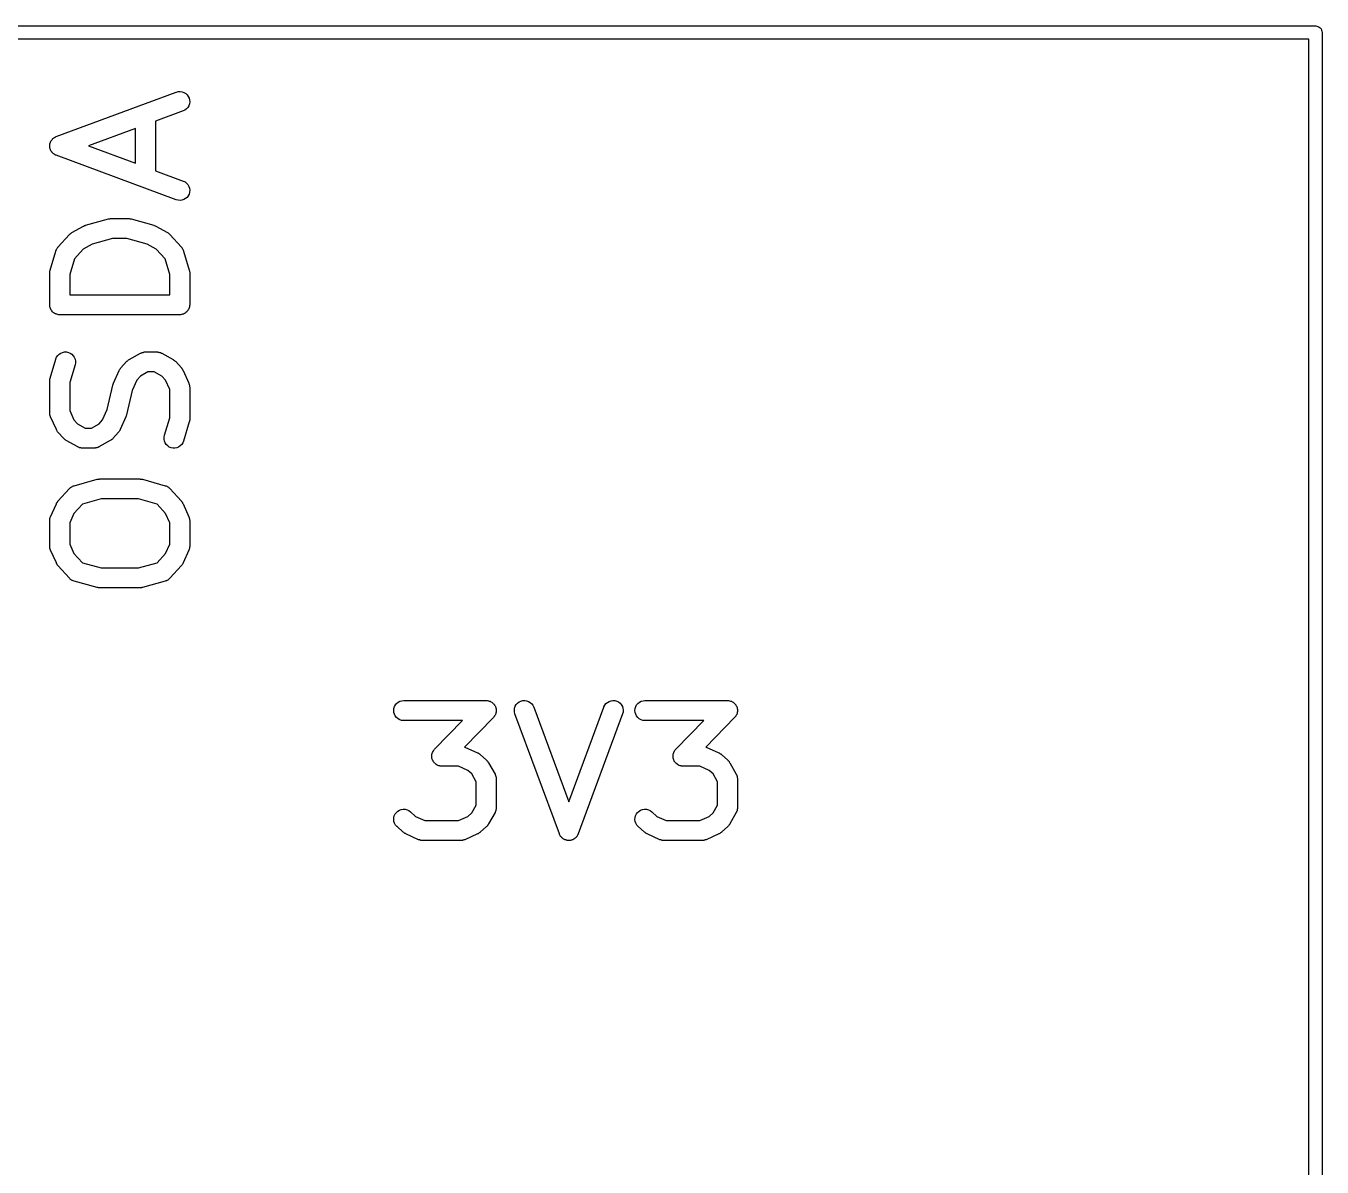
# Model space of a CAD drawing. Extents: x 195.1 to 235.6, y -143.1 to -103.
# Drawn here: x 225.83 to 235.55, y -111.51 to -102.95 of the extents above; entities that cross this region are included whole.
import ezdxf

# ---------------------------------------------------------------- set-up
doc = ezdxf.new("R2010")
doc.units = 0
doc.layers.add('BLACK', color=7, linetype='CONTINUOUS')

msp = doc.modelspace()

# ---------------------------------------------------------------- linework, layer by layer
at = {"layer": 'BLACK', "linetype": 'CONTINUOUS'}
for p, q in [((195.502, -102.95), (235.498, -102.95)), ((235.498, -102.95), (235.5, -102.95)), ((235.5, -102.95), (235.502, -102.95)), ((235.502, -102.95), (235.51, -102.951)), ((235.51, -102.951), (235.519, -102.954)), ((235.519, -102.954), (235.528, -102.958)), ((235.528, -102.958), (235.536, -102.964)), ((235.536, -102.964), (235.542, -102.972)), ((235.542, -102.972), (235.546, -102.981)), ((235.546, -102.981), (235.549, -102.99)), ((235.549, -102.99), (235.55, -103)), ((235.55, -103), (235.55, -103.002)), ((235.55, -103.002), (235.55, -142.998)), ((235.45, -103.05), (195.55, -103.05)), ((235.45, -142.95), (235.45, -103.05)), ((226.056, -103.78), (226.956, -103.446)), ((226.956, -103.446), (226.957, -103.446)), ((226.957, -103.446), (226.971, -103.442)), ((226.971, -103.442), (226.986, -103.442)), ((226.986, -103.442), (227, -103.444)), ((227, -103.444), (227.014, -103.449)), ((227.014, -103.449), (227.027, -103.456)), ((227.027, -103.456), (227.038, -103.466)), ((227.038, -103.466), (227.046, -103.478)), ((227.046, -103.478), (227.053, -103.491)), ((227.053, -103.491), (227.056, -103.505)), ((227.057, -103.52), (227.055, -103.534)), ((227.056, -103.505), (227.057, -103.52)), ((227.008, -103.587), (226.8, -103.664)), ((227.021, -103.581), (227.008, -103.587)), ((227.033, -103.572), (227.021, -103.581)), ((227.043, -103.561), (227.033, -103.572)), ((227.05, -103.548), (227.043, -103.561)), ((227.055, -103.534), (227.05, -103.548)), ((226.65, -103.72), (226.298, -103.85)), ((226.65, -103.98), (226.65, -103.72)), ((226.8, -103.664), (226.8, -104.036)), ((226.011, -103.828), (226.012, -103.823)), ((226.012, -103.823), (226.013, -103.821)), ((226.013, -103.821), (226.014, -103.818)), ((226.014, -103.818), (226.016, -103.814)), ((226.016, -103.814), (226.018, -103.81)), ((226.018, -103.81), (226.02, -103.808)), ((226.02, -103.808), (226.022, -103.806)), ((226.022, -103.806), (226.025, -103.802)), ((226.025, -103.802), (226.027, -103.799)), ((226.027, -103.799), (226.029, -103.797)), ((226.029, -103.797), (226.031, -103.795)), ((226.031, -103.795), (226.035, -103.792)), ((226.035, -103.792), (226.038, -103.789)), ((226.038, -103.789), (226.041, -103.788)), ((226.041, -103.788), (226.043, -103.786)), ((226.043, -103.786), (226.047, -103.784)), ((226.047, -103.784), (226.051, -103.782)), ((226.051, -103.782), (226.054, -103.781)), ((226.054, -103.781), (226.056, -103.78)), ((226.007, -103.847), (226.008, -103.842)), ((226.007, -103.849), (226.007, -103.847)), ((226.007, -103.852), (226.007, -103.849)), ((226.008, -103.857), (226.007, -103.852)), ((226.008, -103.838), (226.009, -103.835)), ((226.008, -103.842), (226.008, -103.838)), ((226.008, -103.861), (226.008, -103.857)), ((226.009, -103.864), (226.008, -103.861)), ((226.009, -103.832), (226.011, -103.828)), ((226.009, -103.835), (226.009, -103.832)), ((226.009, -103.867), (226.009, -103.864)), ((226.01, -103.871), (226.009, -103.867)), ((226.012, -103.876), (226.01, -103.871)), ((226.013, -103.878), (226.012, -103.876)), ((226.014, -103.881), (226.013, -103.878)), ((226.016, -103.885), (226.014, -103.881)), ((226.018, -103.889), (226.016, -103.885)), ((226.02, -103.891), (226.018, -103.889)), ((226.021, -103.893), (226.02, -103.891)), ((226.024, -103.897), (226.021, -103.893)), ((226.027, -103.9), (226.024, -103.897)), ((226.029, -103.902), (226.027, -103.9)), ((226.03, -103.904), (226.029, -103.902)), ((226.034, -103.907), (226.03, -103.904)), ((226.038, -103.91), (226.034, -103.907)), ((226.04, -103.912), (226.038, -103.91)), ((226.042, -103.913), (226.04, -103.912)), ((226.046, -103.915), (226.042, -103.913)), ((226.05, -103.918), (226.046, -103.915)), ((226.053, -103.919), (226.05, -103.918)), ((226.055, -103.92), (226.053, -103.919)), ((226.056, -103.92), (226.055, -103.92)), ((226.956, -104.254), (226.056, -103.92)), ((226.298, -103.85), (226.65, -103.98)), ((226.8, -104.036), (227.008, -104.113)), ((227.008, -104.113), (227.009, -104.113)), ((227.009, -104.113), (227.022, -104.12)), ((227.022, -104.12), (227.034, -104.129)), ((227.034, -104.129), (227.043, -104.14)), ((227.043, -104.14), (227.051, -104.153)), ((227.052, -104.21), (227.046, -104.223)), ((227.051, -104.153), (227.055, -104.167)), ((227.056, -104.196), (227.052, -104.21)), ((227.055, -104.167), (227.057, -104.181)), ((227.057, -104.181), (227.056, -104.196)), ((226.97, -104.257), (226.956, -104.254)), ((226.985, -104.258), (226.97, -104.257)), ((226.999, -104.256), (226.985, -104.258)), ((227.013, -104.252), (226.999, -104.256)), ((227.026, -104.244), (227.013, -104.252)), ((227.037, -104.235), (227.026, -104.244)), ((227.046, -104.223), (227.037, -104.235)), ((226.276, -104.444), (226.448, -104.397)), ((226.448, -104.397), (226.449, -104.397)), ((226.449, -104.397), (226.451, -104.396)), ((226.451, -104.396), (226.453, -104.395)), ((226.453, -104.395), (226.458, -104.395)), ((226.458, -104.395), (226.463, -104.394)), ((226.463, -104.394), (226.466, -104.394)), ((226.466, -104.394), (226.468, -104.394)), ((226.468, -104.394), (226.596, -104.394)), ((226.596, -104.394), (226.597, -104.394)), ((226.597, -104.394), (226.6, -104.394)), ((226.6, -104.394), (226.602, -104.394)), ((226.602, -104.394), (226.607, -104.395)), ((226.607, -104.395), (226.612, -104.396)), ((226.612, -104.396), (226.614, -104.396)), ((226.614, -104.396), (226.617, -104.397)), ((226.617, -104.397), (226.788, -104.444)), ((226.162, -104.507), (226.165, -104.505)), ((226.165, -104.505), (226.167, -104.504)), ((226.167, -104.504), (226.171, -104.501)), ((226.171, -104.501), (226.174, -104.499)), ((226.174, -104.499), (226.26, -104.451)), ((226.26, -104.451), (226.261, -104.451)), ((226.261, -104.451), (226.262, -104.45)), ((226.262, -104.45), (226.263, -104.45)), ((226.263, -104.45), (226.269, -104.447)), ((226.269, -104.447), (226.274, -104.445)), ((226.274, -104.445), (226.275, -104.445)), ((226.275, -104.445), (226.276, -104.444)), ((226.788, -104.444), (226.789, -104.445)), ((226.789, -104.445), (226.79, -104.445)), ((226.79, -104.445), (226.791, -104.445)), ((226.791, -104.445), (226.797, -104.448)), ((226.797, -104.448), (226.803, -104.45)), ((226.803, -104.45), (226.803, -104.451)), ((226.803, -104.451), (226.804, -104.451)), ((226.804, -104.451), (226.89, -104.499)), ((226.89, -104.499), (226.891, -104.499)), ((226.891, -104.499), (226.895, -104.502)), ((226.895, -104.502), (226.899, -104.504)), ((226.899, -104.504), (226.901, -104.506)), ((226.901, -104.506), (226.903, -104.508)), ((226.069, -104.609), (226.155, -104.514)), ((226.155, -104.514), (226.156, -104.513)), ((226.156, -104.513), (226.159, -104.51)), ((226.159, -104.51), (226.162, -104.507)), ((226.325, -104.587), (226.258, -104.624)), ((226.478, -104.544), (226.325, -104.587)), ((226.586, -104.544), (226.478, -104.544)), ((226.739, -104.587), (226.586, -104.544)), ((226.806, -104.624), (226.739, -104.587)), ((226.903, -104.508), (226.906, -104.511)), ((226.906, -104.511), (226.909, -104.514)), ((226.909, -104.514), (226.995, -104.609)), ((226.01, -104.781), (226.053, -104.638)), ((226.053, -104.637), (226.054, -104.636)), ((226.053, -104.638), (226.053, -104.637)), ((226.054, -104.634), (226.057, -104.629)), ((226.054, -104.636), (226.054, -104.634)), ((226.057, -104.629), (226.059, -104.624)), ((226.059, -104.624), (226.06, -104.622)), ((226.06, -104.622), (226.061, -104.621)), ((226.061, -104.621), (226.064, -104.616)), ((226.064, -104.616), (226.067, -104.611)), ((226.067, -104.611), (226.068, -104.61)), ((226.068, -104.61), (226.069, -104.609)), ((226.192, -104.697), (226.157, -104.813)), ((226.258, -104.624), (226.192, -104.697)), ((226.872, -104.697), (226.806, -104.624)), ((226.907, -104.813), (226.872, -104.697)), ((226.995, -104.609), (226.996, -104.61)), ((226.996, -104.61), (226.997, -104.611)), ((226.997, -104.611), (226.997, -104.612)), ((226.997, -104.612), (227.001, -104.617)), ((227.001, -104.617), (227.004, -104.622)), ((227.004, -104.622), (227.005, -104.623)), ((227.005, -104.623), (227.006, -104.624)), ((227.006, -104.624), (227.008, -104.63)), ((227.008, -104.63), (227.01, -104.635)), ((227.01, -104.635), (227.011, -104.637)), ((227.011, -104.637), (227.011, -104.638)), ((227.011, -104.638), (227.054, -104.781)), ((226.007, -104.795), (226.008, -104.791)), ((226.007, -104.798), (226.007, -104.795)), ((226.008, -104.791), (226.009, -104.787)), ((226.009, -104.787), (226.01, -104.784)), ((226.01, -104.784), (226.01, -104.781)), ((227.054, -104.781), (227.054, -104.782)), ((227.054, -104.782), (227.055, -104.785)), ((227.055, -104.785), (227.056, -104.788)), ((227.056, -104.788), (227.056, -104.792)), ((227.056, -104.792), (227.057, -104.796)), ((227.057, -104.796), (227.057, -104.799)), ((226.007, -104.801), (226.007, -104.798)), ((226.007, -104.802), (226.007, -104.801)), ((226.007, -105.04), (226.007, -104.802)), ((226.157, -104.813), (226.157, -104.965)), ((226.907, -104.965), (226.907, -104.813)), ((227.057, -104.799), (227.057, -104.802)), ((227.057, -104.802), (227.057, -105.04)), ((226.157, -104.965), (226.907, -104.965)), ((226.008, -105.048), (226.007, -105.04)), ((226.008, -105.055), (226.008, -105.048)), ((226.009, -105.055), (226.008, -105.055)), ((226.011, -105.062), (226.009, -105.055)), ((226.009, -105.055), (226.009, -105.055)), ((226.013, -105.069), (226.011, -105.062)), ((226.016, -105.075), (226.013, -105.069)), ((226.013, -105.069), (226.013, -105.069)), ((226.013, -105.069), (226.013, -105.069)), ((226.019, -105.082), (226.016, -105.075)), ((226.02, -105.082), (226.019, -105.082)), ((226.024, -105.087), (226.02, -105.082)), ((226.02, -105.082), (226.02, -105.082)), ((226.029, -105.093), (226.024, -105.087)), ((227.039, -105.088), (227.035, -105.094)), ((227.044, -105.083), (227.039, -105.088)), ((227.048, -105.076), (227.044, -105.082)), ((227.044, -105.082), (227.044, -105.083)), ((227.044, -105.083), (227.044, -105.083)), ((227.051, -105.07), (227.048, -105.076)), ((227.053, -105.063), (227.051, -105.07)), ((227.051, -105.07), (227.051, -105.07)), ((227.051, -105.07), (227.051, -105.07)), ((227.056, -105.056), (227.053, -105.063)), ((227.057, -105.042), (227.056, -105.049)), ((227.056, -105.049), (227.056, -105.056)), ((227.056, -105.056), (227.056, -105.056)), ((227.056, -105.056), (227.056, -105.056)), ((227.057, -105.04), (227.057, -105.041)), ((227.057, -105.041), (227.057, -105.041)), ((227.057, -105.041), (227.057, -105.041)), ((227.057, -105.041), (227.057, -105.042)), ((226.034, -105.098), (226.029, -105.093)), ((226.029, -105.093), (226.029, -105.093)), ((226.029, -105.093), (226.029, -105.093)), ((226.04, -105.102), (226.034, -105.098)), ((226.04, -105.103), (226.04, -105.102)), ((226.04, -105.102), (226.04, -105.102)), ((226.046, -105.106), (226.04, -105.103)), ((226.053, -105.109), (226.046, -105.106)), ((226.053, -105.11), (226.053, -105.109)), ((226.053, -105.109), (226.053, -105.109)), ((226.06, -105.112), (226.053, -105.11)), ((226.067, -105.114), (226.06, -105.112)), ((226.074, -105.115), (226.067, -105.114)), ((226.067, -105.114), (226.067, -105.114)), ((226.067, -105.114), (226.067, -105.114)), ((226.081, -105.115), (226.074, -105.115)), ((226.082, -105.115), (226.081, -105.115)), ((226.982, -105.115), (226.082, -105.115)), ((226.082, -105.115), (226.082, -105.115)), ((226.082, -105.115), (226.082, -105.115)), ((226.082, -105.115), (226.082, -105.115)), ((226.989, -105.115), (226.982, -105.115)), ((226.996, -105.114), (226.989, -105.115)), ((226.997, -105.114), (226.996, -105.114)), ((226.996, -105.114), (226.996, -105.114)), ((227.003, -105.112), (226.997, -105.114)), ((227.01, -105.11), (227.003, -105.112)), ((227.011, -105.11), (227.01, -105.11)), ((227.01, -105.11), (227.01, -105.11)), ((227.017, -105.106), (227.011, -105.11)), ((227.023, -105.103), (227.017, -105.106)), ((227.024, -105.103), (227.023, -105.103)), ((227.023, -105.103), (227.023, -105.103)), ((227.029, -105.098), (227.024, -105.103)), ((227.035, -105.094), (227.029, -105.098)), ((227.035, -105.094), (227.035, -105.094)), ((227.035, -105.094), (227.035, -105.094)), ((226.01, -105.59), (226.053, -105.447)), ((226.053, -105.446), (226.059, -105.433)), ((226.053, -105.447), (226.053, -105.446)), ((226.059, -105.433), (226.067, -105.421)), ((226.067, -105.421), (226.078, -105.411)), ((226.078, -105.411), (226.09, -105.403)), ((226.09, -105.403), (226.104, -105.397)), ((226.104, -105.397), (226.118, -105.394)), ((226.118, -105.394), (226.133, -105.394)), ((226.133, -105.394), (226.147, -105.397)), ((226.147, -105.397), (226.161, -105.403)), ((226.161, -105.403), (226.173, -105.411)), ((226.173, -105.411), (226.183, -105.422)), ((226.183, -105.422), (226.191, -105.434)), ((226.191, -105.434), (226.197, -105.447)), ((226.197, -105.447), (226.2, -105.462)), ((226.2, -105.476), (226.197, -105.491)), ((226.2, -105.462), (226.2, -105.476)), ((226.541, -105.514), (226.584, -105.466)), ((226.584, -105.466), (226.588, -105.463)), ((226.584, -105.466), (226.584, -105.466)), ((226.588, -105.463), (226.591, -105.459)), ((226.591, -105.459), (226.593, -105.458)), ((226.593, -105.458), (226.595, -105.456)), ((226.595, -105.456), (226.599, -105.454)), ((226.599, -105.454), (226.603, -105.451)), ((226.603, -105.451), (226.689, -105.403)), ((226.689, -105.403), (226.693, -105.402)), ((226.689, -105.403), (226.689, -105.403)), ((226.693, -105.402), (226.696, -105.4)), ((226.696, -105.4), (226.7, -105.399)), ((226.7, -105.399), (226.703, -105.397)), ((226.703, -105.397), (226.707, -105.397)), ((226.707, -105.397), (226.71, -105.395)), ((226.71, -105.395), (226.714, -105.395)), ((226.714, -105.395), (226.717, -105.394)), ((226.717, -105.394), (226.721, -105.394)), ((226.721, -105.394), (226.725, -105.394)), ((226.725, -105.394), (226.811, -105.394)), ((226.811, -105.394), (226.812, -105.394)), ((226.812, -105.394), (226.816, -105.394)), ((226.816, -105.394), (226.819, -105.395)), ((226.819, -105.395), (226.823, -105.395)), ((226.823, -105.395), (226.826, -105.396)), ((226.826, -105.396), (226.83, -105.397)), ((226.83, -105.397), (226.834, -105.398)), ((226.834, -105.398), (226.837, -105.399)), ((226.837, -105.399), (226.84, -105.4)), ((226.84, -105.4), (226.844, -105.402)), ((226.844, -105.402), (226.847, -105.403)), ((226.847, -105.403), (226.933, -105.451)), ((226.933, -105.451), (226.934, -105.452)), ((226.934, -105.452), (226.937, -105.454)), ((226.937, -105.454), (226.941, -105.457)), ((226.941, -105.457), (226.943, -105.458)), ((226.943, -105.458), (226.946, -105.46)), ((226.946, -105.46), (226.949, -105.463)), ((226.949, -105.463), (226.952, -105.466)), ((226.952, -105.466), (226.995, -105.514)), ((226.197, -105.491), (226.157, -105.623)), ((226.485, -105.629), (226.528, -105.534)), ((226.528, -105.533), (226.53, -105.529)), ((226.528, -105.534), (226.528, -105.533)), ((226.53, -105.529), (226.532, -105.526)), ((226.532, -105.526), (226.534, -105.523)), ((226.534, -105.523), (226.536, -105.52)), ((226.536, -105.52), (226.538, -105.517)), ((226.538, -105.517), (226.541, -105.514)), ((226.744, -105.544), (226.687, -105.576)), ((226.791, -105.544), (226.744, -105.544)), ((226.849, -105.576), (226.791, -105.544)), ((226.995, -105.514), (226.996, -105.515)), ((226.996, -105.515), (226.998, -105.518)), ((226.998, -105.518), (227, -105.521)), ((227, -105.521), (227.002, -105.524)), ((227.002, -105.524), (227.004, -105.527)), ((227.004, -105.527), (227.006, -105.53)), ((227.006, -105.53), (227.008, -105.534)), ((227.008, -105.534), (227.051, -105.629)), ((226.007, -105.605), (226.008, -105.601)), ((226.007, -105.608), (226.007, -105.605)), ((226.007, -105.611), (226.007, -105.608)), ((226.007, -105.612), (226.007, -105.611)), ((226.007, -105.85), (226.007, -105.612)), ((226.008, -105.601), (226.009, -105.596)), ((226.009, -105.596), (226.01, -105.593)), ((226.01, -105.593), (226.01, -105.59)), ((226.157, -105.623), (226.157, -105.834)), ((226.439, -105.826), (226.48, -105.643)), ((226.48, -105.643), (226.48, -105.643)), ((226.48, -105.643), (226.481, -105.643)), ((226.481, -105.642), (226.483, -105.635)), ((226.481, -105.643), (226.481, -105.642)), ((226.481, -105.643), (226.481, -105.643)), ((226.483, -105.635), (226.485, -105.629)), ((226.66, -105.606), (226.625, -105.683)), ((226.687, -105.576), (226.66, -105.606)), ((226.876, -105.606), (226.849, -105.576)), ((226.907, -105.676), (226.876, -105.606)), ((227.051, -105.629), (227.051, -105.63)), ((227.051, -105.63), (227.051, -105.63)), ((227.051, -105.63), (227.051, -105.631)), ((227.051, -105.631), (227.053, -105.637)), ((227.053, -105.637), (227.055, -105.644)), ((227.055, -105.644), (227.056, -105.644)), ((227.056, -105.644), (227.056, -105.645)), ((227.056, -105.645), (227.056, -105.652)), ((227.056, -105.652), (227.057, -105.658)), ((227.057, -105.658), (227.057, -105.659)), ((227.057, -105.659), (227.057, -105.66)), ((227.057, -105.66), (227.057, -105.898)), ((226.625, -105.683), (226.584, -105.866)), ((226.907, -105.887), (226.907, -105.676)), ((226.007, -105.851), (226.007, -105.85)), ((226.008, -105.858), (226.007, -105.851)), ((226.007, -105.851), (226.007, -105.851)), ((226.009, -105.865), (226.008, -105.858)), ((226.009, -105.866), (226.009, -105.865)), ((226.009, -105.865), (226.009, -105.865)), ((226.011, -105.872), (226.009, -105.866)), ((226.157, -105.834), (226.189, -105.904)), ((226.404, -105.904), (226.439, -105.826)), ((226.584, -105.867), (226.581, -105.874)), ((226.584, -105.866), (226.584, -105.867)), ((226.584, -105.867), (226.584, -105.867)), ((226.584, -105.867), (226.584, -105.867)), ((226.584, -105.867), (226.584, -105.867)), ((226.013, -105.879), (226.011, -105.872)), ((226.013, -105.88), (226.013, -105.879)), ((226.013, -105.879), (226.013, -105.879)), ((226.014, -105.881), (226.013, -105.88)), ((226.057, -105.976), (226.014, -105.881)), ((226.189, -105.904), (226.215, -105.933)), ((226.215, -105.933), (226.273, -105.965)), ((226.32, -105.965), (226.378, -105.933)), ((226.378, -105.933), (226.404, -105.904)), ((226.579, -105.881), (226.536, -105.976)), ((226.581, -105.874), (226.579, -105.881)), ((226.867, -106.019), (226.907, -105.887)), ((227.054, -105.919), (227.011, -106.062)), ((227.055, -105.916), (227.054, -105.919)), ((227.056, -105.913), (227.055, -105.916)), ((227.057, -105.905), (227.056, -105.909)), ((227.056, -105.909), (227.056, -105.913)), ((227.057, -105.898), (227.057, -105.899)), ((227.057, -105.899), (227.057, -105.902)), ((227.057, -105.902), (227.057, -105.905)), ((226.058, -105.979), (226.057, -105.976)), ((226.06, -105.983), (226.058, -105.979)), ((226.062, -105.986), (226.06, -105.983)), ((226.064, -105.989), (226.062, -105.986)), ((226.066, -105.992), (226.064, -105.989)), ((226.069, -105.995), (226.066, -105.992)), ((226.112, -106.043), (226.069, -105.995)), ((226.069, -105.995), (226.069, -105.995)), ((226.115, -106.046), (226.112, -106.043)), ((226.119, -106.049), (226.115, -106.046)), ((226.121, -106.051), (226.119, -106.049)), ((226.123, -106.053), (226.121, -106.051)), ((226.127, -106.055), (226.123, -106.053)), ((226.131, -106.058), (226.127, -106.055)), ((226.217, -106.106), (226.131, -106.058)), ((226.131, -106.058), (226.131, -106.058)), ((226.273, -105.965), (226.32, -105.965)), ((226.461, -106.058), (226.376, -106.106)), ((226.465, -106.056), (226.461, -106.058)), ((226.469, -106.054), (226.465, -106.056)), ((226.471, -106.052), (226.469, -106.054)), ((226.473, -106.05), (226.471, -106.052)), ((226.477, -106.047), (226.473, -106.05)), ((226.48, -106.044), (226.477, -106.047)), ((226.481, -106.043), (226.48, -106.044)), ((226.524, -105.995), (226.481, -106.043)), ((226.526, -105.992), (226.524, -105.995)), ((226.528, -105.99), (226.526, -105.992)), ((226.53, -105.986), (226.528, -105.99)), ((226.532, -105.984), (226.53, -105.986)), ((226.534, -105.98), (226.532, -105.984)), ((226.536, -105.977), (226.534, -105.98)), ((226.536, -105.976), (226.536, -105.977)), ((226.865, -106.033), (226.867, -106.019)), ((226.865, -106.048), (226.865, -106.033)), ((226.868, -106.062), (226.865, -106.048)), ((226.221, -106.108), (226.217, -106.106)), ((226.224, -106.109), (226.221, -106.108)), ((226.227, -106.11), (226.224, -106.109)), ((226.231, -106.112), (226.227, -106.11)), ((226.234, -106.113), (226.231, -106.112)), ((226.238, -106.114), (226.234, -106.113)), ((226.241, -106.114), (226.238, -106.114)), ((226.245, -106.115), (226.241, -106.114)), ((226.249, -106.115), (226.245, -106.115)), ((226.253, -106.115), (226.249, -106.115)), ((226.254, -106.115), (226.253, -106.115)), ((226.339, -106.115), (226.254, -106.115)), ((226.343, -106.115), (226.339, -106.115)), ((226.347, -106.115), (226.343, -106.115)), ((226.35, -106.114), (226.347, -106.115)), ((226.354, -106.114), (226.35, -106.114)), ((226.358, -106.113), (226.354, -106.114)), ((226.361, -106.112), (226.358, -106.113)), ((226.365, -106.111), (226.361, -106.112)), ((226.368, -106.11), (226.365, -106.111)), ((226.371, -106.108), (226.368, -106.11)), ((226.375, -106.107), (226.371, -106.108)), ((226.376, -106.106), (226.375, -106.107)), ((226.873, -106.076), (226.868, -106.062)), ((226.881, -106.088), (226.873, -106.076)), ((226.892, -106.098), (226.881, -106.088)), ((226.904, -106.107), (226.892, -106.098)), ((226.917, -106.112), (226.904, -106.107)), ((226.932, -106.115), (226.917, -106.112)), ((226.946, -106.115), (226.932, -106.115)), ((226.961, -106.112), (226.946, -106.115)), ((226.974, -106.107), (226.961, -106.112)), ((226.986, -106.099), (226.974, -106.107)), ((226.997, -106.089), (226.986, -106.099)), ((227.005, -106.076), (226.997, -106.089)), ((227.011, -106.063), (227.005, -106.076)), ((227.011, -106.062), (227.011, -106.063)), ((226.191, -106.397), (226.362, -106.349)), ((226.362, -106.349), (226.363, -106.349)), ((226.363, -106.349), (226.365, -106.349)), ((226.365, -106.349), (226.368, -106.348)), ((226.368, -106.348), (226.373, -106.347)), ((226.373, -106.347), (226.378, -106.347)), ((226.378, -106.347), (226.38, -106.347)), ((226.38, -106.347), (226.382, -106.346)), ((226.382, -106.346), (226.682, -106.346)), ((226.682, -106.346), (226.683, -106.346)), ((226.683, -106.346), (226.685, -106.347)), ((226.685, -106.347), (226.688, -106.347)), ((226.688, -106.347), (226.693, -106.348)), ((226.693, -106.348), (226.698, -106.348)), ((226.698, -106.348), (226.7, -106.349)), ((226.7, -106.349), (226.702, -106.349)), ((226.702, -106.349), (226.874, -106.397)), ((226.069, -106.514), (226.155, -106.419)), ((226.155, -106.419), (226.156, -106.418)), ((226.156, -106.418), (226.16, -106.414)), ((226.16, -106.414), (226.165, -106.41)), ((226.165, -106.41), (226.166, -106.409)), ((226.166, -106.409), (226.167, -106.408)), ((226.167, -106.408), (226.172, -106.405)), ((226.172, -106.405), (226.177, -106.402)), ((226.177, -106.402), (226.178, -106.402)), ((226.178, -106.402), (226.179, -106.401)), ((226.179, -106.401), (226.185, -106.399)), ((226.185, -106.399), (226.191, -106.397)), ((226.874, -106.397), (226.875, -106.397)), ((226.875, -106.397), (226.88, -106.399)), ((226.88, -106.399), (226.886, -106.401)), ((226.886, -106.401), (226.887, -106.402)), ((226.887, -106.402), (226.888, -106.403)), ((226.888, -106.403), (226.893, -106.406)), ((226.893, -106.406), (226.899, -106.409)), ((226.899, -106.409), (226.899, -106.41)), ((226.899, -106.41), (226.9, -106.411)), ((226.9, -106.411), (226.905, -106.415)), ((226.905, -106.415), (226.909, -106.419)), ((226.909, -106.419), (226.995, -106.514)), ((226.014, -106.629), (226.057, -106.534)), ((226.057, -106.533), (226.059, -106.529)), ((226.057, -106.534), (226.057, -106.533)), ((226.059, -106.529), (226.061, -106.526)), ((226.061, -106.526), (226.063, -106.523)), ((226.063, -106.523), (226.064, -106.52)), ((226.064, -106.52), (226.067, -106.517)), ((226.067, -106.517), (226.069, -106.514)), ((226.252, -106.535), (226.189, -106.606)), ((226.392, -106.496), (226.252, -106.535)), ((226.672, -106.496), (226.392, -106.496)), ((226.812, -106.535), (226.672, -106.496)), ((226.876, -106.606), (226.812, -106.535)), ((226.995, -106.514), (226.996, -106.515)), ((226.996, -106.515), (226.998, -106.518)), ((226.998, -106.518), (227, -106.521)), ((227, -106.521), (227.002, -106.524)), ((227.002, -106.524), (227.004, -106.527)), ((227.004, -106.527), (227.006, -106.53)), ((227.006, -106.53), (227.008, -106.534)), ((227.008, -106.534), (227.051, -106.629)), ((226.008, -106.651), (226.009, -106.644)), ((226.009, -106.643), (226.011, -106.636)), ((226.009, -106.644), (226.009, -106.643)), ((226.009, -106.643), (226.009, -106.643)), ((226.011, -106.636), (226.013, -106.63)), ((226.013, -106.63), (226.014, -106.629)), ((226.014, -106.629), (226.014, -106.629)), ((226.189, -106.606), (226.157, -106.676)), ((226.907, -106.676), (226.876, -106.606)), ((227.051, -106.629), (227.051, -106.63)), ((227.051, -106.63), (227.051, -106.63)), ((227.051, -106.63), (227.051, -106.631)), ((227.051, -106.631), (227.053, -106.637)), ((227.053, -106.637), (227.055, -106.644)), ((227.055, -106.644), (227.056, -106.644)), ((227.056, -106.644), (227.056, -106.645)), ((226.007, -106.657), (226.008, -106.651)), ((226.007, -106.658), (226.007, -106.657)), ((226.007, -106.66), (226.007, -106.658)), ((226.007, -106.658), (226.007, -106.658)), ((226.007, -106.85), (226.007, -106.66)), ((226.157, -106.676), (226.157, -106.834)), ((226.907, -106.834), (226.907, -106.676)), ((227.056, -106.645), (227.056, -106.652)), ((227.056, -106.652), (227.057, -106.658)), ((227.057, -106.658), (227.057, -106.659)), ((227.057, -106.659), (227.057, -106.66)), ((227.057, -106.66), (227.057, -106.85)), ((226.157, -106.834), (226.189, -106.904)), ((226.876, -106.904), (226.907, -106.834)), ((226.007, -106.851), (226.007, -106.85)), ((226.008, -106.858), (226.007, -106.851)), ((226.007, -106.851), (226.007, -106.851)), ((226.009, -106.865), (226.008, -106.858)), ((226.009, -106.866), (226.009, -106.865)), ((226.009, -106.865), (226.009, -106.865)), ((226.011, -106.872), (226.009, -106.866)), ((226.013, -106.879), (226.011, -106.872)), ((226.013, -106.88), (226.013, -106.879)), ((226.013, -106.879), (226.013, -106.879)), ((226.014, -106.881), (226.013, -106.88)), ((226.057, -106.976), (226.014, -106.881)), ((226.189, -106.904), (226.252, -106.974)), ((226.812, -106.974), (226.876, -106.904)), ((227.051, -106.881), (227.008, -106.976)), ((227.053, -106.873), (227.051, -106.88)), ((227.051, -106.88), (227.051, -106.88)), ((227.051, -106.88), (227.051, -106.881)), ((227.055, -106.867), (227.053, -106.873)), ((227.056, -106.866), (227.055, -106.866)), ((227.055, -106.866), (227.055, -106.867)), ((227.057, -106.852), (227.056, -106.859)), ((227.056, -106.859), (227.056, -106.866)), ((227.057, -106.85), (227.057, -106.851)), ((227.057, -106.851), (227.057, -106.852)), ((227.057, -106.852), (227.057, -106.852)), ((226.058, -106.979), (226.057, -106.976)), ((226.06, -106.983), (226.058, -106.979)), ((226.062, -106.986), (226.06, -106.983)), ((226.064, -106.989), (226.062, -106.986)), ((226.066, -106.992), (226.064, -106.989)), ((226.069, -106.995), (226.066, -106.992)), ((226.155, -107.091), (226.069, -106.995)), ((226.069, -106.995), (226.069, -106.995)), ((226.252, -106.974), (226.392, -107.013)), ((226.392, -107.013), (226.672, -107.013)), ((226.672, -107.013), (226.812, -106.974)), ((226.995, -106.995), (226.909, -107.091)), ((226.997, -106.992), (226.995, -106.995)), ((227, -106.99), (226.997, -106.992)), ((227.002, -106.986), (227, -106.99)), ((227.004, -106.984), (227.002, -106.986)), ((227.005, -106.98), (227.004, -106.984)), ((227.007, -106.977), (227.005, -106.98)), ((227.008, -106.976), (227.007, -106.977)), ((226.159, -107.095), (226.155, -107.091)), ((226.164, -107.099), (226.159, -107.095)), ((226.165, -107.1), (226.164, -107.099)), ((226.166, -107.101), (226.165, -107.1)), ((226.171, -107.104), (226.166, -107.101)), ((226.176, -107.107), (226.171, -107.104)), ((226.177, -107.107), (226.176, -107.107)), ((226.178, -107.108), (226.177, -107.107)), ((226.184, -107.11), (226.178, -107.108)), ((226.19, -107.112), (226.184, -107.11)), ((226.191, -107.113), (226.19, -107.112)), ((226.362, -107.16), (226.191, -107.113)), ((226.874, -107.113), (226.702, -107.16)), ((226.879, -107.111), (226.874, -107.113)), ((226.885, -107.109), (226.879, -107.111)), ((226.886, -107.108), (226.885, -107.109)), ((226.887, -107.107), (226.886, -107.108)), ((226.892, -107.104), (226.887, -107.107)), ((226.898, -107.101), (226.892, -107.104)), ((226.899, -107.1), (226.898, -107.101)), ((226.9, -107.1), (226.899, -107.1)), ((226.904, -107.095), (226.9, -107.1)), ((226.909, -107.091), (226.904, -107.095)), ((226.909, -107.091), (226.909, -107.091)), ((226.364, -107.161), (226.362, -107.16)), ((226.367, -107.161), (226.364, -107.161)), ((226.372, -107.162), (226.367, -107.161)), ((226.376, -107.163), (226.372, -107.162)), ((226.379, -107.163), (226.376, -107.163)), ((226.381, -107.163), (226.379, -107.163)), ((226.382, -107.163), (226.381, -107.163)), ((226.682, -107.163), (226.382, -107.163)), ((226.684, -107.163), (226.682, -107.163)), ((226.687, -107.163), (226.684, -107.163)), ((226.692, -107.162), (226.687, -107.163)), ((226.697, -107.162), (226.692, -107.162)), ((226.699, -107.161), (226.697, -107.162)), ((226.701, -107.161), (226.699, -107.161)), ((226.702, -107.16), (226.701, -107.161)), ((228.587, -108.082), (228.588, -108.067)), ((228.588, -108.096), (228.587, -108.082)), ((228.588, -108.067), (228.593, -108.053)), ((228.592, -108.11), (228.588, -108.096)), ((228.593, -108.053), (228.6, -108.04)), ((228.6, -108.04), (228.609, -108.029)), ((228.609, -108.029), (228.62, -108.02)), ((228.62, -108.02), (228.633, -108.013)), ((228.633, -108.013), (228.647, -108.009)), ((228.647, -108.009), (228.662, -108.007)), ((228.662, -108.007), (229.281, -108.007)), ((229.281, -108.007), (229.282, -108.007)), ((229.282, -108.007), (229.289, -108.008)), ((229.289, -108.008), (229.295, -108.009)), ((229.295, -108.009), (229.296, -108.009)), ((229.296, -108.009), (229.297, -108.009)), ((229.297, -108.009), (229.303, -108.011)), ((229.303, -108.011), (229.309, -108.013)), ((229.309, -108.013), (229.31, -108.013)), ((229.31, -108.013), (229.31, -108.013)), ((229.31, -108.013), (229.316, -108.016)), ((229.316, -108.016), (229.322, -108.02)), ((229.322, -108.02), (229.323, -108.02)), ((229.323, -108.02), (229.323, -108.02)), ((229.323, -108.02), (229.328, -108.025)), ((229.328, -108.025), (229.334, -108.029)), ((229.334, -108.029), (229.334, -108.029)), ((229.334, -108.029), (229.335, -108.03)), ((229.335, -108.03), (229.339, -108.035)), ((229.339, -108.035), (229.343, -108.04)), ((229.343, -108.04), (229.343, -108.041)), ((229.343, -108.041), (229.344, -108.041)), ((229.344, -108.041), (229.347, -108.047)), ((229.347, -108.047), (229.35, -108.053)), ((229.35, -108.053), (229.35, -108.053)), ((229.35, -108.053), (229.35, -108.054)), ((229.35, -108.054), (229.352, -108.06)), ((229.352, -108.06), (229.354, -108.067)), ((229.354, -108.097), (229.352, -108.104)), ((229.354, -108.067), (229.354, -108.067)), ((229.354, -108.067), (229.355, -108.068)), ((229.355, -108.096), (229.354, -108.097)), ((229.354, -108.097), (229.354, -108.097)), ((229.355, -108.068), (229.355, -108.075)), ((229.355, -108.075), (229.356, -108.081)), ((229.356, -108.083), (229.355, -108.089)), ((229.355, -108.089), (229.355, -108.096)), ((229.356, -108.081), (229.356, -108.082)), ((229.356, -108.082), (229.356, -108.083)), ((229.492, -108.078), (229.494, -108.064)), ((229.492, -108.093), (229.492, -108.078)), ((229.496, -108.107), (229.492, -108.093)), ((229.494, -108.064), (229.499, -108.05)), ((229.499, -108.05), (229.506, -108.038)), ((229.506, -108.038), (229.516, -108.027)), ((229.516, -108.027), (229.528, -108.018)), ((229.528, -108.018), (229.541, -108.012)), ((229.541, -108.012), (229.555, -108.008)), ((229.555, -108.008), (229.57, -108.007)), ((229.57, -108.007), (229.584, -108.009)), ((229.584, -108.009), (229.598, -108.014)), ((229.598, -108.014), (229.611, -108.022)), ((229.611, -108.022), (229.622, -108.031)), ((229.622, -108.031), (229.631, -108.043)), ((229.631, -108.043), (229.637, -108.056)), ((229.637, -108.056), (229.9, -108.766)), ((229.9, -108.766), (230.163, -108.056)), ((230.163, -108.055), (230.17, -108.042)), ((230.163, -108.056), (230.163, -108.055)), ((230.17, -108.042), (230.179, -108.03)), ((230.179, -108.03), (230.19, -108.021)), ((230.19, -108.021), (230.203, -108.014)), ((230.203, -108.014), (230.217, -108.009)), ((230.217, -108.009), (230.231, -108.007)), ((230.231, -108.007), (230.246, -108.008)), ((230.246, -108.008), (230.26, -108.012)), ((230.26, -108.012), (230.273, -108.018)), ((230.273, -108.018), (230.285, -108.027)), ((230.285, -108.027), (230.294, -108.038)), ((230.294, -108.038), (230.302, -108.051)), ((230.302, -108.051), (230.306, -108.065)), ((230.307, -108.094), (230.304, -108.108)), ((230.306, -108.065), (230.308, -108.079)), ((230.308, -108.079), (230.307, -108.094)), ((230.396, -108.082), (230.398, -108.067)), ((230.398, -108.096), (230.396, -108.082)), ((230.398, -108.067), (230.402, -108.053)), ((230.402, -108.11), (230.398, -108.096)), ((230.402, -108.053), (230.409, -108.04)), ((230.409, -108.04), (230.419, -108.029)), ((230.419, -108.029), (230.43, -108.02)), ((230.43, -108.02), (230.443, -108.013)), ((230.443, -108.013), (230.457, -108.009)), ((230.457, -108.009), (230.471, -108.007)), ((230.471, -108.007), (231.09, -108.007)), ((231.09, -108.007), (231.092, -108.007)), ((231.092, -108.007), (231.098, -108.008)), ((231.098, -108.008), (231.105, -108.009)), ((231.105, -108.009), (231.105, -108.009)), ((231.105, -108.009), (231.106, -108.009)), ((231.106, -108.009), (231.112, -108.011)), ((231.112, -108.011), (231.119, -108.013)), ((231.119, -108.013), (231.119, -108.013)), ((231.119, -108.013), (231.12, -108.013)), ((231.12, -108.013), (231.126, -108.016)), ((231.126, -108.016), (231.132, -108.02)), ((231.132, -108.02), (231.132, -108.02)), ((231.132, -108.02), (231.133, -108.02)), ((231.133, -108.02), (231.138, -108.025)), ((231.138, -108.025), (231.143, -108.029)), ((231.143, -108.029), (231.144, -108.029)), ((231.144, -108.029), (231.144, -108.03)), ((231.144, -108.03), (231.148, -108.035)), ((231.148, -108.035), (231.153, -108.04)), ((231.153, -108.04), (231.153, -108.041)), ((231.153, -108.041), (231.153, -108.041)), ((231.153, -108.041), (231.156, -108.047)), ((231.156, -108.047), (231.16, -108.053)), ((231.16, -108.053), (231.16, -108.053)), ((231.16, -108.053), (231.16, -108.054)), ((231.16, -108.054), (231.162, -108.06)), ((231.162, -108.06), (231.164, -108.067)), ((231.164, -108.097), (231.162, -108.104)), ((231.164, -108.067), (231.164, -108.067)), ((231.164, -108.067), (231.164, -108.068)), ((231.164, -108.068), (231.165, -108.075)), ((231.165, -108.089), (231.164, -108.096)), ((231.164, -108.096), (231.164, -108.097)), ((231.164, -108.097), (231.164, -108.097)), ((231.165, -108.075), (231.165, -108.081)), ((231.165, -108.081), (231.165, -108.082)), ((231.165, -108.082), (231.165, -108.083)), ((231.165, -108.083), (231.165, -108.089)), ((228.599, -108.123), (228.592, -108.11)), ((228.608, -108.135), (228.599, -108.123)), ((228.62, -108.144), (228.608, -108.135)), ((228.632, -108.151), (228.62, -108.144)), ((228.646, -108.156), (228.632, -108.151)), ((228.661, -108.157), (228.646, -108.156)), ((228.662, -108.157), (228.661, -108.157)), ((229.103, -108.157), (228.662, -108.157)), ((228.894, -108.373), (229.103, -108.157)), ((229.335, -108.134), (229.119, -108.356)), ((229.339, -108.129), (229.335, -108.134)), ((229.343, -108.124), (229.339, -108.129)), ((229.344, -108.123), (229.343, -108.124)), ((229.343, -108.124), (229.343, -108.124)), ((229.347, -108.117), (229.344, -108.123)), ((229.35, -108.111), (229.347, -108.117)), ((229.351, -108.11), (229.35, -108.111)), ((229.35, -108.111), (229.35, -108.111)), ((229.352, -108.104), (229.351, -108.11)), ((229.496, -108.108), (229.496, -108.107)), ((229.83, -109.008), (229.496, -108.108)), ((230.304, -108.108), (229.97, -109.008)), ((230.409, -108.123), (230.402, -108.11)), ((230.418, -108.135), (230.409, -108.123)), ((230.429, -108.144), (230.418, -108.135)), ((230.442, -108.151), (230.429, -108.144)), ((230.456, -108.156), (230.442, -108.151)), ((230.47, -108.157), (230.456, -108.156)), ((230.471, -108.157), (230.47, -108.157)), ((230.913, -108.157), (230.471, -108.157)), ((230.703, -108.373), (230.913, -108.157)), ((231.144, -108.134), (230.929, -108.356)), ((231.148, -108.129), (231.144, -108.134)), ((231.153, -108.124), (231.148, -108.129)), ((231.156, -108.117), (231.153, -108.123)), ((231.153, -108.123), (231.153, -108.124)), ((231.153, -108.124), (231.153, -108.124)), ((231.16, -108.111), (231.156, -108.117)), ((231.162, -108.104), (231.16, -108.11)), ((231.16, -108.11), (231.16, -108.111)), ((231.16, -108.111), (231.16, -108.111)), ((228.878, -108.396), (228.882, -108.39)), ((228.882, -108.39), (228.885, -108.384)), ((228.885, -108.383), (228.89, -108.378)), ((228.885, -108.384), (228.885, -108.383)), ((228.885, -108.384), (228.885, -108.384)), ((228.89, -108.378), (228.894, -108.373)), ((229.119, -108.356), (229.12, -108.356)), ((229.12, -108.356), (229.121, -108.356)), ((229.121, -108.356), (229.121, -108.357)), ((229.121, -108.357), (229.216, -108.399)), ((230.688, -108.396), (230.691, -108.39)), ((230.691, -108.39), (230.694, -108.384)), ((230.694, -108.384), (230.695, -108.384)), ((230.695, -108.383), (230.699, -108.378)), ((230.695, -108.384), (230.695, -108.383)), ((230.699, -108.378), (230.703, -108.373)), ((230.929, -108.356), (230.93, -108.356)), ((230.93, -108.356), (230.93, -108.356)), ((230.93, -108.356), (230.931, -108.357)), ((230.931, -108.357), (231.026, -108.399)), ((228.873, -108.418), (228.874, -108.411)), ((228.873, -108.424), (228.873, -108.418)), ((228.873, -108.425), (228.873, -108.424)), ((228.873, -108.426), (228.873, -108.425)), ((228.873, -108.432), (228.873, -108.426)), ((228.874, -108.439), (228.873, -108.432)), ((228.874, -108.41), (228.876, -108.404)), ((228.874, -108.411), (228.874, -108.41)), ((228.874, -108.411), (228.874, -108.411)), ((228.874, -108.44), (228.874, -108.439)), ((228.876, -108.447), (228.874, -108.44)), ((228.874, -108.44), (228.874, -108.44)), ((228.876, -108.404), (228.878, -108.397)), ((228.878, -108.453), (228.876, -108.447)), ((228.878, -108.397), (228.878, -108.396)), ((228.878, -108.397), (228.878, -108.397)), ((228.878, -108.454), (228.878, -108.453)), ((228.879, -108.454), (228.878, -108.454)), ((228.882, -108.46), (228.879, -108.454)), ((228.885, -108.466), (228.882, -108.46)), ((228.885, -108.467), (228.885, -108.466)), ((228.886, -108.467), (228.885, -108.467)), ((228.89, -108.472), (228.886, -108.467)), ((228.894, -108.477), (228.89, -108.472)), ((228.895, -108.478), (228.894, -108.477)), ((228.9, -108.483), (228.895, -108.478)), ((228.895, -108.478), (228.895, -108.478)), ((228.905, -108.487), (228.9, -108.483)), ((228.906, -108.487), (228.905, -108.487)), ((228.906, -108.488), (228.906, -108.487)), ((228.912, -108.491), (228.906, -108.488)), ((228.918, -108.494), (228.912, -108.491)), ((229.216, -108.399), (229.217, -108.4)), ((229.217, -108.4), (229.221, -108.402)), ((229.221, -108.402), (229.224, -108.403)), ((229.224, -108.403), (229.227, -108.406)), ((229.227, -108.406), (229.23, -108.407)), ((229.23, -108.407), (229.233, -108.41)), ((229.233, -108.41), (229.236, -108.412)), ((229.236, -108.412), (229.284, -108.455)), ((229.284, -108.455), (229.284, -108.456)), ((229.284, -108.456), (229.287, -108.459)), ((229.287, -108.459), (229.291, -108.462)), ((229.291, -108.462), (229.292, -108.465)), ((229.292, -108.465), (229.294, -108.467)), ((229.294, -108.467), (229.296, -108.471)), ((229.296, -108.471), (229.299, -108.474)), ((229.299, -108.474), (229.347, -108.56)), ((230.682, -108.424), (230.683, -108.418)), ((230.682, -108.425), (230.682, -108.424)), ((230.682, -108.426), (230.682, -108.425)), ((230.683, -108.432), (230.682, -108.426)), ((230.683, -108.418), (230.683, -108.411)), ((230.683, -108.411), (230.684, -108.411)), ((230.683, -108.439), (230.683, -108.432)), ((230.684, -108.44), (230.683, -108.439)), ((230.684, -108.41), (230.686, -108.404)), ((230.684, -108.411), (230.684, -108.41)), ((230.686, -108.447), (230.684, -108.44)), ((230.684, -108.44), (230.684, -108.44)), ((230.686, -108.404), (230.688, -108.397)), ((230.688, -108.453), (230.686, -108.447)), ((230.688, -108.397), (230.688, -108.396)), ((230.688, -108.397), (230.688, -108.397)), ((230.688, -108.454), (230.688, -108.453)), ((230.691, -108.46), (230.688, -108.454)), ((230.688, -108.454), (230.688, -108.454)), ((230.694, -108.466), (230.691, -108.46)), ((230.695, -108.467), (230.694, -108.466)), ((230.699, -108.472), (230.695, -108.467)), ((230.695, -108.467), (230.695, -108.467)), ((230.704, -108.477), (230.699, -108.472)), ((230.704, -108.478), (230.704, -108.477)), ((230.71, -108.483), (230.704, -108.478)), ((230.704, -108.478), (230.704, -108.478)), ((230.715, -108.487), (230.71, -108.483)), ((230.716, -108.488), (230.715, -108.487)), ((230.715, -108.487), (230.715, -108.487)), ((230.722, -108.491), (230.716, -108.488)), ((230.728, -108.494), (230.722, -108.491)), ((231.026, -108.399), (231.027, -108.4)), ((231.027, -108.4), (231.03, -108.402)), ((231.03, -108.402), (231.034, -108.403)), ((231.034, -108.403), (231.036, -108.406)), ((231.036, -108.406), (231.04, -108.407)), ((231.04, -108.407), (231.042, -108.41)), ((231.042, -108.41), (231.045, -108.412)), ((231.045, -108.412), (231.093, -108.455)), ((231.093, -108.455), (231.094, -108.456)), ((231.094, -108.456), (231.097, -108.459)), ((231.097, -108.459), (231.1, -108.462)), ((231.1, -108.462), (231.102, -108.465)), ((231.102, -108.465), (231.104, -108.467)), ((231.104, -108.467), (231.106, -108.471)), ((231.106, -108.471), (231.108, -108.474)), ((231.108, -108.474), (231.156, -108.56)), ((228.919, -108.494), (228.918, -108.494)), ((228.926, -108.496), (228.919, -108.494)), ((228.919, -108.494), (228.919, -108.494)), ((228.932, -108.498), (228.926, -108.496)), ((228.933, -108.498), (228.932, -108.498)), ((228.933, -108.499), (228.933, -108.498)), ((228.94, -108.499), (228.933, -108.499)), ((228.947, -108.5), (228.94, -108.499)), ((228.948, -108.5), (228.947, -108.5)), ((229.074, -108.5), (228.948, -108.5)), ((229.144, -108.531), (229.074, -108.5)), ((229.174, -108.558), (229.144, -108.531)), ((229.206, -108.616), (229.174, -108.558)), ((229.347, -108.56), (229.347, -108.561)), ((229.347, -108.561), (229.348, -108.564)), ((229.348, -108.564), (229.35, -108.568)), ((229.35, -108.568), (229.351, -108.571)), ((229.351, -108.571), (229.353, -108.574)), ((229.353, -108.574), (229.353, -108.578)), ((229.353, -108.578), (229.355, -108.582)), ((229.355, -108.582), (229.355, -108.585)), ((229.355, -108.585), (229.356, -108.589)), ((229.356, -108.589), (229.356, -108.593)), ((230.729, -108.494), (230.728, -108.494)), ((230.728, -108.494), (230.728, -108.494)), ((230.735, -108.496), (230.729, -108.494)), ((230.742, -108.498), (230.735, -108.496)), ((230.743, -108.499), (230.742, -108.498)), ((230.742, -108.498), (230.742, -108.498)), ((230.749, -108.499), (230.743, -108.499)), ((230.756, -108.5), (230.749, -108.499)), ((230.757, -108.5), (230.756, -108.5)), ((230.884, -108.5), (230.757, -108.5)), ((230.954, -108.531), (230.884, -108.5)), ((230.983, -108.558), (230.954, -108.531)), ((231.015, -108.616), (230.983, -108.558)), ((231.156, -108.56), (231.157, -108.561)), ((231.157, -108.561), (231.158, -108.564)), ((231.158, -108.564), (231.16, -108.568)), ((231.16, -108.568), (231.161, -108.571)), ((231.161, -108.571), (231.162, -108.574)), ((231.162, -108.574), (231.163, -108.578)), ((231.163, -108.578), (231.164, -108.582)), ((231.164, -108.582), (231.164, -108.585)), ((231.164, -108.585), (231.165, -108.589)), ((231.165, -108.589), (231.165, -108.593)), ((229.206, -108.791), (229.206, -108.616)), ((229.356, -108.593), (229.356, -108.596)), ((229.356, -108.596), (229.356, -108.811)), ((231.015, -108.791), (231.015, -108.616)), ((231.165, -108.593), (231.165, -108.596)), ((231.165, -108.596), (231.165, -108.811)), ((228.588, -108.885), (228.591, -108.871)), ((228.591, -108.871), (228.598, -108.858)), ((228.598, -108.858), (228.607, -108.846)), ((228.607, -108.846), (228.617, -108.836)), ((228.617, -108.836), (228.63, -108.829)), ((228.63, -108.829), (228.644, -108.824)), ((228.644, -108.824), (228.658, -108.822)), ((228.658, -108.822), (228.673, -108.822)), ((228.673, -108.822), (228.687, -108.826)), ((228.687, -108.826), (228.7, -108.832)), ((228.7, -108.832), (228.712, -108.841)), ((228.712, -108.841), (228.751, -108.876)), ((228.751, -108.876), (228.821, -108.907)), ((229.074, -108.907), (229.144, -108.876)), ((229.144, -108.876), (229.174, -108.849)), ((229.174, -108.849), (229.206, -108.791)), ((229.347, -108.847), (229.299, -108.933)), ((229.348, -108.844), (229.347, -108.847)), ((229.35, -108.84), (229.348, -108.844)), ((229.351, -108.837), (229.35, -108.84)), ((229.352, -108.834), (229.351, -108.837)), ((229.353, -108.83), (229.352, -108.834)), ((229.354, -108.826), (229.353, -108.83)), ((229.355, -108.823), (229.354, -108.826)), ((229.356, -108.816), (229.355, -108.819)), ((229.355, -108.819), (229.355, -108.823)), ((229.356, -108.811), (229.356, -108.812)), ((229.356, -108.812), (229.356, -108.816)), ((230.397, -108.885), (230.401, -108.871)), ((230.401, -108.871), (230.407, -108.858)), ((230.407, -108.858), (230.416, -108.846)), ((230.416, -108.846), (230.427, -108.836)), ((230.427, -108.836), (230.439, -108.829)), ((230.439, -108.829), (230.453, -108.824)), ((230.453, -108.824), (230.468, -108.822)), ((230.468, -108.822), (230.482, -108.822)), ((230.482, -108.822), (230.497, -108.826)), ((230.497, -108.826), (230.51, -108.832)), ((230.51, -108.832), (230.522, -108.841)), ((230.522, -108.841), (230.561, -108.876)), ((230.561, -108.876), (230.63, -108.907)), ((230.884, -108.907), (230.954, -108.876)), ((230.954, -108.876), (230.983, -108.849)), ((230.983, -108.849), (231.015, -108.791)), ((231.156, -108.847), (231.108, -108.933)), ((231.158, -108.844), (231.156, -108.847)), ((231.159, -108.84), (231.158, -108.844)), ((231.16, -108.837), (231.159, -108.84)), ((231.162, -108.834), (231.16, -108.837)), ((231.163, -108.83), (231.162, -108.834)), ((231.164, -108.826), (231.163, -108.83)), ((231.165, -108.819), (231.164, -108.823)), ((231.164, -108.823), (231.164, -108.826)), ((231.165, -108.811), (231.165, -108.812)), ((231.165, -108.812), (231.165, -108.816)), ((231.165, -108.816), (231.165, -108.819)), ((228.587, -108.9), (228.588, -108.885)), ((228.589, -108.914), (228.587, -108.9)), ((228.594, -108.928), (228.589, -108.914)), ((228.601, -108.941), (228.594, -108.928)), ((228.611, -108.951), (228.601, -108.941)), ((228.612, -108.952), (228.611, -108.951)), ((228.659, -108.995), (228.612, -108.952)), ((228.821, -108.907), (229.074, -108.907)), ((229.284, -108.952), (229.236, -108.995)), ((229.287, -108.949), (229.284, -108.952)), ((229.29, -108.946), (229.287, -108.949)), ((229.291, -108.943), (229.29, -108.946)), ((229.293, -108.941), (229.291, -108.943)), ((229.296, -108.937), (229.293, -108.941)), ((229.298, -108.934), (229.296, -108.937)), ((229.299, -108.933), (229.298, -108.934)), ((230.396, -108.9), (230.397, -108.885)), ((230.399, -108.914), (230.396, -108.9)), ((230.403, -108.928), (230.399, -108.914)), ((230.411, -108.941), (230.403, -108.928)), ((230.42, -108.951), (230.411, -108.941)), ((230.421, -108.952), (230.42, -108.951)), ((230.469, -108.995), (230.421, -108.952)), ((230.63, -108.907), (230.884, -108.907)), ((231.093, -108.952), (231.045, -108.995)), ((231.096, -108.949), (231.093, -108.952)), ((231.099, -108.946), (231.096, -108.949)), ((231.101, -108.943), (231.099, -108.946)), ((231.103, -108.941), (231.101, -108.943)), ((231.105, -108.937), (231.103, -108.941)), ((231.108, -108.934), (231.105, -108.937)), ((231.108, -108.933), (231.108, -108.934)), ((228.662, -108.997), (228.659, -108.995)), ((228.665, -109), (228.662, -108.997)), ((228.668, -109.002), (228.665, -109)), ((228.671, -109.004), (228.668, -109.002)), ((228.675, -109.005), (228.671, -109.004)), ((228.678, -109.007), (228.675, -109.005)), ((228.679, -109.008), (228.678, -109.007)), ((228.774, -109.051), (228.679, -109.008)), ((228.775, -109.051), (228.774, -109.051)), ((228.782, -109.053), (228.775, -109.051)), ((228.775, -109.051), (228.775, -109.051)), ((228.788, -109.055), (228.782, -109.053)), ((228.789, -109.055), (228.788, -109.055)), ((228.789, -109.056), (228.789, -109.055)), ((228.796, -109.056), (228.789, -109.056)), ((228.802, -109.057), (228.796, -109.056)), ((228.803, -109.057), (228.802, -109.057)), ((228.804, -109.057), (228.803, -109.057)), ((228.805, -109.057), (228.804, -109.057)), ((229.09, -109.057), (228.805, -109.057)), ((229.091, -109.057), (229.09, -109.057)), ((229.092, -109.057), (229.091, -109.057)), ((229.098, -109.056), (229.092, -109.057)), ((229.105, -109.056), (229.098, -109.056)), ((229.106, -109.056), (229.105, -109.056)), ((229.113, -109.053), (229.106, -109.055)), ((229.106, -109.055), (229.106, -109.056)), ((229.119, -109.051), (229.113, -109.053)), ((229.12, -109.051), (229.119, -109.051)), ((229.121, -109.051), (229.12, -109.051)), ((229.12, -109.051), (229.12, -109.051)), ((229.216, -109.008), (229.121, -109.051)), ((229.22, -109.006), (229.216, -109.008)), ((229.223, -109.004), (229.22, -109.006)), ((229.226, -109.002), (229.223, -109.004)), ((229.229, -109), (229.226, -109.002)), ((229.232, -108.998), (229.229, -109)), ((229.235, -108.996), (229.232, -108.998)), ((229.236, -108.995), (229.235, -108.996)), ((229.831, -109.011), (229.83, -109.008)), ((229.832, -109.013), (229.831, -109.011)), ((229.834, -109.017), (229.832, -109.013)), ((229.836, -109.021), (229.834, -109.017)), ((229.838, -109.024), (229.836, -109.021)), ((229.839, -109.026), (229.838, -109.024)), ((229.842, -109.029), (229.839, -109.026)), ((229.845, -109.033), (229.842, -109.029)), ((229.847, -109.035), (229.845, -109.033)), ((229.849, -109.037), (229.847, -109.035)), ((229.852, -109.04), (229.849, -109.037)), ((229.856, -109.043), (229.852, -109.04)), ((229.858, -109.044), (229.856, -109.043)), ((229.86, -109.046), (229.858, -109.044)), ((229.864, -109.048), (229.86, -109.046)), ((229.868, -109.05), (229.864, -109.048)), ((229.871, -109.051), (229.868, -109.05)), ((229.873, -109.052), (229.871, -109.051)), ((229.878, -109.053), (229.873, -109.052)), ((229.882, -109.055), (229.878, -109.053)), ((229.885, -109.055), (229.882, -109.055)), ((229.888, -109.056), (229.885, -109.055)), ((229.892, -109.056), (229.888, -109.056)), ((229.897, -109.057), (229.892, -109.056)), ((229.899, -109.057), (229.897, -109.057)), ((229.902, -109.057), (229.899, -109.057)), ((229.907, -109.057), (229.902, -109.057)), ((229.911, -109.056), (229.907, -109.057)), ((229.914, -109.056), (229.911, -109.056)), ((229.917, -109.055), (229.914, -109.056)), ((229.921, -109.054), (229.917, -109.055)), ((229.926, -109.053), (229.921, -109.054)), ((229.928, -109.051), (229.926, -109.053)), ((229.931, -109.051), (229.928, -109.051)), ((229.935, -109.048), (229.931, -109.051)), ((229.939, -109.046), (229.935, -109.048)), ((229.941, -109.045), (229.939, -109.046)), ((229.943, -109.043), (229.941, -109.045)), ((229.947, -109.04), (229.943, -109.043)), ((229.95, -109.038), (229.947, -109.04)), ((229.952, -109.036), (229.95, -109.038)), ((229.954, -109.034), (229.952, -109.036)), ((229.957, -109.03), (229.954, -109.034)), ((229.96, -109.027), (229.957, -109.03)), ((229.962, -109.024), (229.96, -109.027)), ((229.963, -109.022), (229.962, -109.024)), ((229.965, -109.018), (229.963, -109.022)), ((229.968, -109.014), (229.965, -109.018)), ((229.969, -109.012), (229.968, -109.014)), ((229.97, -109.009), (229.969, -109.012)), ((229.97, -109.008), (229.97, -109.009)), ((230.472, -108.997), (230.469, -108.995)), ((230.475, -109), (230.472, -108.997)), ((230.478, -109.002), (230.475, -109)), ((230.481, -109.004), (230.478, -109.002)), ((230.484, -109.005), (230.481, -109.004)), ((230.487, -109.007), (230.484, -109.005)), ((230.488, -109.008), (230.487, -109.007)), ((230.584, -109.051), (230.488, -109.008)), ((230.585, -109.051), (230.584, -109.051)), ((230.584, -109.051), (230.584, -109.051)), ((230.591, -109.053), (230.585, -109.051)), ((230.597, -109.055), (230.591, -109.053)), ((230.598, -109.055), (230.597, -109.055)), ((230.599, -109.056), (230.598, -109.055)), ((230.605, -109.056), (230.599, -109.056)), ((230.612, -109.057), (230.605, -109.056)), ((230.613, -109.057), (230.612, -109.057)), ((230.614, -109.057), (230.613, -109.057)), ((230.613, -109.057), (230.613, -109.057)), ((230.9, -109.057), (230.614, -109.057)), ((230.901, -109.057), (230.9, -109.057)), ((230.908, -109.056), (230.901, -109.057)), ((230.901, -109.057), (230.901, -109.057)), ((230.915, -109.056), (230.908, -109.056)), ((230.916, -109.055), (230.915, -109.056)), ((230.915, -109.056), (230.915, -109.056)), ((230.922, -109.053), (230.916, -109.055)), ((230.929, -109.051), (230.922, -109.053)), ((230.93, -109.051), (230.929, -109.051)), ((230.929, -109.051), (230.929, -109.051)), ((230.931, -109.051), (230.93, -109.051)), ((231.026, -109.008), (230.931, -109.051)), ((231.029, -109.006), (231.026, -109.008)), ((231.033, -109.004), (231.029, -109.006)), ((231.036, -109.002), (231.033, -109.004)), ((231.039, -109), (231.036, -109.002)), ((231.042, -108.998), (231.039, -109)), ((231.045, -108.996), (231.042, -108.998)), ((231.045, -108.995), (231.045, -108.996))]:
    msp.add_line(p, q, dxfattribs=at)

doc.saveas('drawing.dxf')
